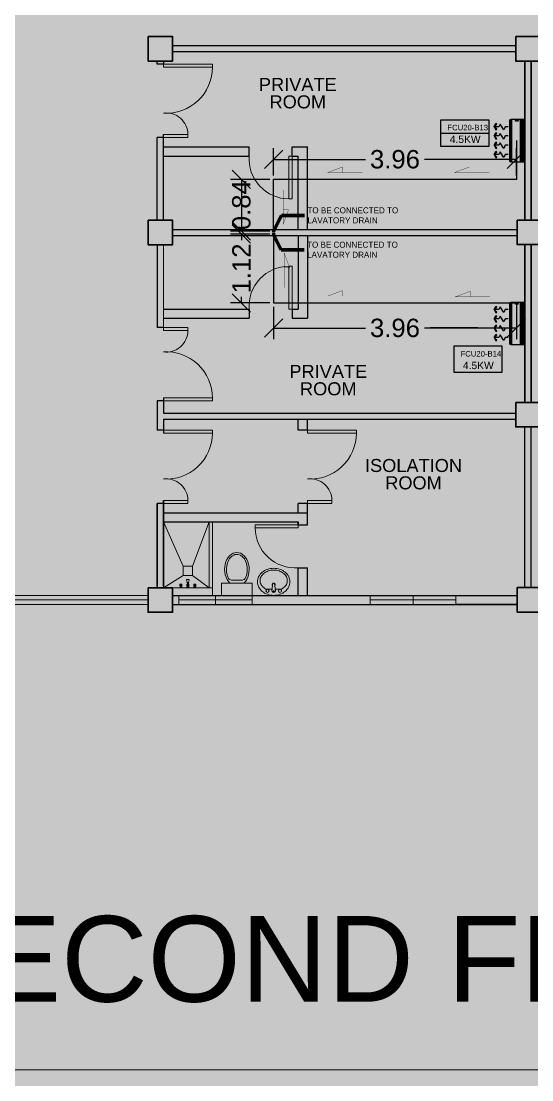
# Model space of a CAD drawing. Header units: millimetres. Extents: x -60 to 576, y -39 to 287.
# Drawn here: x 246.68 to 255.02, y 93.35 to 110.64 of the extents above; entities that cross this region are included whole.
import ezdxf

# ---------------------------------------------------------------- set-up
doc = ezdxf.new("R2010")
doc.units = ezdxf.units.MM
doc.header["$MEASUREMENT"] = 0
for name, color, linetype in [('AIR', 7, 'Continuous'), ('AIR-00', 7, 'Continuous'), ('AIR-02', 7, 'Continuous'), ('AIR-03', 7, 'Continuous'), ('DRAIN PIPE', 7, 'Continuous'), ('fcu drain', 7, 'Continuous'), ('label', 7, 'Continuous'), ('Legends', 7, 'Continuous'), ('M-AC-TEXT', 7, 'Continuous')]:
    doc.layers.add(name, color=color, linetype=linetype)
doc.styles.add('ar-dim-axis', font='romans.shx', dxfattribs={"width": 0.8})
doc.styles.add('OIP FONT', font='GOTHIC.TTF', dxfattribs={"height": 150})
doc.styles.get("Standard").update_dxf_attribs({"font": 'arial.ttf'})
doc.styles.add('SWISSLT175', font='swissl.ttf', dxfattribs={"height": 0.175})
doc.dimstyles.new('ar-dim-axis', dxfattribs={"dimtxt": 350, "dimasz": 250, "dimexe": 75, "dimexo": 75, "dimgap": 200, "dimtad": 1, "dimdec": 0, "dimzin": 12, "dimdsep": 46, "dimtxsty": 'ar-dim-axis', "dimblk": 'ARCHTICK', "dimcen": 120, "dimclrd": 11, "dimclre": 8, "dimclrt": 4, "dimadec": 0, "dimazin": 3, "dimtm": 1, "dimtfac": 1, "dimtdec": 0, "dimtix": 1, "dimtmove": 2, "dimatfit": 3, "dimldrblk": 'ARCHTICK', "dimfxl": 1, "dimtolj": 1, "dimtzin": 0, "dimarcsym": 1})
doc.dimstyles.new('Copy of dimension', dxfattribs={"dimtxt": 0.3, "dimasz": 0.3, "dimexe": 0.18, "dimexo": 0.0625, "dimgap": 0.09, "dimtad": 0, "dimzin": 0, "dimdsep": 46, "dimtxsty": 'Standard', "dimblk": 'OBLIQUE', "dimcen": 0.09, "dimclrd": 256, "dimclre": 256, "dimclrt": 256, "dimadec": 0, "dimazin": 0, "dimtfac": 1, "dimtofl": 0, "dimtmove": 0, "dimatfit": 3, "dimldrblk": 'OBLIQUE', "dimfxl": 1, "dimtolj": 1, "dimtzin": 0, "dimarcsym": 0})

# ---------------------------------------------------------------- blocks, each defined once
blk = doc.blocks.new('CARRIER-S30-32 (FCD)')
at = {"layer": 'AIR-00'}
for p, q in [((0.8250000000000028, -0.05000000000000071), (-0.8250000000000028, -0.05000000000000071)), ((0.8250000000000028, -0.07500000000000018), (-0.8250000000000028, -0.07500000000000018)), ((0.8250000000000028, -0.1000000000000005), (-0.8250000000000028, -0.1000000000000005)), ((0.8250000000000028, -0.1250000000000009), (-0.8250000000000028, -0.1250000000000009)), ((0.8250000000000028, -0.1500000000000012), (-0.8250000000000028, -0.1500000000000012)), ((-0.6000000000000014, -0.02500000000000036), (-0.6000000000000014, -0.1750000000000007)), ((-0.3999999999999986, -0.02500000000000036), (-0.3999999999999986, -0.1750000000000007)), ((-0.1999999999999957, -0.02499999999999947), (-0.1999999999999957, -0.1749999999999998)), ((-7.105427357601002e-15, -0.02499999999999947), (-7.105427357601002e-15, -0.1749999999999998)), ((0.1999999999999957, -0.02500000000000036), (0.1999999999999957, -0.1750000000000007)), ((0.3999999999999986, -0.02500000000000036), (0.3999999999999986, -0.1750000000000007)), ((0.6000000000000014, -0.02500000000000036), (0.6000000000000014, -0.1750000000000007))]:
    blk.add_line(p, q, dxfattribs=at)
for points in [[(-0.8250000000000028, -0.02500000000000036), (0.8250000000000028, -0.02500000000000036), (0.8250000000000028, -0.1750000000000007), (-0.8250000000000028, -0.1750000000000007)], [(-0.6640077872805179, -1.133975462394472), (-0.5624999999999929, -1.238811130766183), (-0.6970911561164215, -1.177494853998007)], [(-0.4609922127194821, -1.133975462394472), (-0.5624999999999929, -1.238811130766183), (-0.4279088438835785, -1.177494853998007)], [(-0.2890077872805179, -1.133975462394472), (-0.1875000000000071, -1.238811130766183), (-0.3220911561164215, -1.177494853998007)], [(-0.0859922127194821, -1.133975462394472), (-0.1875000000000071, -1.238811130766183), (-0.05290884388357853, -1.177494853998007)], [(0.08599221271946789, -1.133975462394472), (0.1874999999999929, -1.238811130766183), (0.05290884388357853, -1.177494853998007)], [(0.2890077872805179, -1.133975462394472), (0.1874999999999929, -1.238811130766183), (0.3220911561164215, -1.177494853998007)], [(0.4609922127194679, -1.133975462394472), (0.5624999999999929, -1.238811130766183), (0.4279088438835785, -1.177494853998007)], [(0.6640077872805179, -1.133975462394472), (0.5624999999999929, -1.238811130766183), (0.6970911561164215, -1.177494853998007)]]:
    blk.add_lwpolyline(points, close=True, dxfattribs=at)
blk.add_lwpolyline([(-0.8000000000000043, -0.594999999999998), (0.7999999999999972, -0.5949999999999998, 0.4142135623730868), (0.8249999999999957, -0.5700000000000012), (0.8250000000000028, -0.5250000000000012), (-0.8250000000000028, -0.5250000000000012), (-0.8250000000000028, -0.5700000000000003, 0.414213562373118)], format="xyb", close=True, dxfattribs=at)
for points in [[(-0.5624999999999929, -0.6779618092730582), (-0.5624999999999929, -0.7938854278191743), (-0.4398182197701388, -0.8426500574869538), (-0.6674448207529409, -0.996157149550057), (-0.5624999999999929, -1.044244603344178), (-0.5624999999999929, -1.238811130766183)], [(-0.1875000000000071, -0.6779618092730582), (-0.1875000000000071, -0.7938854278191743), (-0.0648182197701388, -0.8426500574869538), (-0.2924448207529409, -0.996157149550057), (-0.1875000000000071, -1.044244603344178), (-0.1875000000000071, -1.238811130766183)], [(0.1874999999999929, -0.6779618092730582), (0.1874999999999929, -0.7938854278191743), (0.310181780229847, -0.8426500574869538), (0.08255517924704492, -0.996157149550057), (0.1874999999999929, -1.044244603344178), (0.1874999999999929, -1.238811130766183)], [(0.5624999999999929, -0.6779618092730582), (0.5624999999999929, -0.7938854278191743), (0.685181780229847, -0.8426500574869538), (0.4575551792470449, -0.996157149550057), (0.5624999999999929, -1.044244603344178), (0.5624999999999929, -1.238811130766183)]]:
    blk.add_lwpolyline(points, dxfattribs=at)
at = {"layer": 'AIR-02'}
for centre in [(-0.8000000000000043, -0.2850000000000001), (-0.8000000000000043, -0.3599999999999994)]:
    blk.add_circle(centre, 0.01875, dxfattribs=at)
at = {"layer": 'AIR-03'}
blk.add_lwpolyline([(-0.8000000000000043, -0.6200000000000001), (0.7999999999999972, -0.6200000000000001, 0.414213562373095), (0.8499999999999943, -0.5700000000000003), (0.8500000000000014, 0), (-0.8500000000000014, 0), (-0.8500000000000014, -0.5700000000000003, 0.414213562373095)], format="xyb", close=True, dxfattribs=at)
blk = doc.blocks.new('_ARCHTICK')
at = {"color": 0, "linetype": 'ByBlock', "const_width": 0.15}
blk.add_lwpolyline([(-0.5, -0.5), (0.5, 0.5)], dxfattribs=at)
blk = doc.blocks.new('_Oblique')
at = {"color": 0, "linetype": 'ByBlock', "lineweight": -2}
blk.add_line((-0.5, -0.5), (0.5, 0.5), dxfattribs=at)
blk = doc.blocks.new('*D177')
at = {"lineweight": -2, "transparency": 16777216}
for p, q in [((250.8027830750998, 105.9730478512765), (250.8027830750998, 105.4452878979184)), ((254.7644091809107, 105.9730478512838), (254.7644091809107, 105.4452878979184)), ((250.8027830750998, 105.6252878979184), (252.3041691157269, 105.6252878979184)), ((254.7644091809107, 105.6252878979184), (253.2630231402835, 105.6252878979184))]:
    blk.add_line(p, q, dxfattribs=at)
at = {"layer": 'Defpoints', "color": 0, "transparency": 16777216}
for p in [(250.8027830750998, 106.0355478512765), (254.7644091809107, 106.0355478512838), (254.7644091809107, 105.6252878979184)]:
    blk.add_point(p, dxfattribs=at)
at = {"lineweight": -2, "transparency": 16777216, "xscale": 0.3, "yscale": 0.3, "zscale": 0.3, "rotation": 180}
blk.add_blockref('_Oblique', (250.8027830750998, 105.6252878979184), dxfattribs=at)
at = {"lineweight": -2, "transparency": 16777216, "xscale": 0.3, "yscale": 0.3, "zscale": 0.3}
blk.add_blockref('_Oblique', (254.7644091809107, 105.6252878979184), dxfattribs=at)
at = {"transparency": 16777216, "insert": (252.7835961280052, 105.6252878979184), "char_height": 0.3, "attachment_point": 5}
blk.add_mtext('\\A1;3.96', dxfattribs=at)
blk = doc.blocks.new('*D178')
at = {"lineweight": -2, "transparency": 16777216}
for p, q in [((250.8027830750925, 108.1157239422728), (250.8027830750925, 108.5599560235518)), ((254.7644091815146, 108.1157239422272), (254.7644091815146, 108.5599560235518)), ((250.8027830750925, 108.3799560235518), (252.3041691160252, 108.3799560235518)), ((254.7644091815146, 108.3799560235518), (253.2630231405819, 108.3799560235518))]:
    blk.add_line(p, q, dxfattribs=at)
at = {"layer": 'Defpoints', "color": 0, "transparency": 16777216}
for p in [(254.7644091815146, 108.3799560235518), (250.8027830750925, 108.0532239422728), (254.7644091815146, 108.0532239422272)]:
    blk.add_point(p, dxfattribs=at)
at = {"lineweight": -2, "transparency": 16777216, "xscale": 0.3, "yscale": 0.3, "zscale": 0.3, "rotation": 180}
blk.add_blockref('_Oblique', (250.8027830750925, 108.3799560235518), dxfattribs=at)
at = {"lineweight": -2, "transparency": 16777216, "xscale": 0.3, "yscale": 0.3, "zscale": 0.3}
blk.add_blockref('_Oblique', (254.7644091815146, 108.3799560235518), dxfattribs=at)
at = {"transparency": 16777216, "insert": (252.7835961283035, 108.3799560235518), "char_height": 0.3, "attachment_point": 5}
blk.add_mtext('\\A1;3.96', dxfattribs=at)
blk = doc.blocks.new('*D179')
at = {"lineweight": -2, "transparency": 16777216}
for p, q in [((250.7402830750926, 108.0532239422728), (250.0980491722927, 108.0532239422728)), ((250.2780491722927, 108.0532239422728), (250.2780491722927, 107.2093698886065)), ((250.7402830750999, 107.2093698886065), (250.0980491722927, 107.2093698886065))]:
    blk.add_line(p, q, dxfattribs=at)
at = {"layer": 'Defpoints', "color": 0, "transparency": 16777216}
for p in [(250.8027830750926, 108.0532239422728), (250.2780491722927, 107.2093698886065), (250.8027830750999, 107.2093698886065)]:
    blk.add_point(p, dxfattribs=at)
at = {"lineweight": -2, "transparency": 16777216, "xscale": 0.3, "yscale": 0.3, "zscale": 0.3}
for p, rotation in [((250.2780491722927, 108.0532239422728), 90), ((250.2780491722927, 107.2093698886065), 270)]:
    blk.add_blockref('_Oblique', p, dxfattribs=dict(at, rotation=rotation))
at = {"transparency": 16777216, "insert": (250.2780491722926, 107.6312969154396), "char_height": 0.3, "attachment_point": 5, "rotation": 90}
blk.add_mtext('\\A1;0.84', dxfattribs=at)
blk = doc.blocks.new('*D269')
at = {"lineweight": -2, "transparency": 16777216}
for p, q in [((250.7402830750926, 107.1593698886109), (250.0980491722928, 107.1593698886109)), ((250.2780491722928, 107.1593698886109), (250.2780491722928, 107.0614356775836)), ((250.7402830750999, 106.0355478512766), (250.0980491722928, 106.0355478512766)), ((250.2780491722928, 106.0355478512766), (250.2780491722928, 106.1334820623039))]:
    blk.add_line(p, q, dxfattribs=at)
at = {"layer": 'Defpoints', "color": 0, "transparency": 16777216}
for p in [(250.8027830750926, 107.1593698886109), (250.2780491722928, 106.0355478512766), (250.8027830750999, 106.0355478512766)]:
    blk.add_point(p, dxfattribs=at)
at = {"lineweight": -2, "transparency": 16777216, "xscale": 0.3, "yscale": 0.3, "zscale": 0.3}
for p, rotation in [((250.2780491722928, 107.1593698886109), 90), ((250.2780491722928, 106.0355478512766), 270)]:
    blk.add_blockref('_Oblique', p, dxfattribs=dict(at, rotation=rotation))
at = {"transparency": 16777216, "insert": (250.2780491722928, 106.5974588699437), "char_height": 0.3, "attachment_point": 5, "rotation": 90}
blk.add_mtext('\\A1;1.12', dxfattribs=at)

msp = doc.modelspace()

# ---------------------------------------------------------------- linework, layer by layer
at = {"color": 8, "lineweight": 25}
for p, q in [((254.7544091809013, 110.2343698886079), (249.1544091809101, 110.2343698886079)), ((248.9044091809101, 109.9343698886123), (248.9044091809101, 109.9843698886079)), ((249.0044091809013, 109.9843698886079), (249.0044091809013, 109.9343698886123)), ((254.7544091809013, 110.1343698886094), (249.1544091809101, 110.1343698886094)), ((254.9044091809101, 107.3864620876238), (254.9044091809101, 109.9843698886079)), ((254.9044091809101, 109.9843698886079), (254.9044091809101, 107.3864620876238)), ((255.0044091809013, 107.3864620876238), (255.0044091809013, 109.9843698886079)), ((255.0044091809013, 109.9843698886079), (255.0044091809013, 107.3864620876238)), ((249.0044091809013, 109.9343698886123), (248.9044091809101, 109.9343698886123)), ((249.0044091809013, 107.3843698886094), (249.0044091809013, 108.7843698886109)), ((248.9044091809101, 107.3843698886094), (248.9044091809101, 108.7343698886079)), ((249.0044091809013, 108.7343698886079), (248.9044091809101, 108.7343698886079)), ((248.9044091809101, 107.3843698886094), (248.9044091809101, 108.7343698886079)), ((249.1544091809101, 107.2343698886079), (254.7793894392144, 107.2343698886079)), ((249.1544091809101, 107.1343698886094), (254.7793894392144, 107.1343698886094)), ((248.9044091809101, 106.9843698886079), (248.9044091809101, 105.6343698886094)), ((254.9044091809101, 104.4093698886109), (254.9044091809101, 106.9864620876297)), ((254.9044091809101, 106.9864620876297), (254.9044091809101, 104.4093698886109)), ((255.0044091809013, 104.4093698886109), (255.0044091809013, 106.9864620876297)), ((255.0044091809013, 106.9864620876297), (255.0044091809159, 104.4093698886109)), ((249.0044091809013, 105.6343698886094), (248.9044091809101, 105.6343698886094)), ((248.9044091809101, 104.4343698886123), (248.9044091809101, 104.1843698886123)), ((249.0044091809013, 104.4343698886123), (248.9044091809101, 104.4343698886123)), ((249.0044091809013, 104.4843698886079), (249.0044091809013, 104.2343698886079)), ((248.9044091809101, 104.1843698886123), (248.9044091809101, 103.9593698886138)), ((249.0044091809013, 104.2343698886079), (254.7544091809013, 104.2343698886079)), ((249.0044091809013, 104.1343698886094), (249.0044091809013, 103.9093698886109)), ((249.0044091809013, 104.1343698886094), (254.7544091809013, 104.1343698886094)), ((249.0044091809013, 103.9593698886138), (248.9044091809101, 103.9593698886138)), ((254.9044091809101, 101.3864620876238), (254.9044091809101, 104.0093698886094)), ((255.0044091809013, 101.3864620876238), (255.0044091809013, 104.0093698886094)), ((248.9044091809101, 102.7593698886094), (248.9044091809101, 101.3843698886094)), ((248.9044091809101, 101.4093698886109), (248.9044091809101, 102.7593698886094)), ((249.0044091809013, 102.7593698886094), (248.9044091809101, 102.7593698886094)), ((248.9044091809101, 101.4093698886109), (248.9044091809101, 102.7593698886094)), ((249.0044091809013, 102.8093698886123), (249.0044091809013, 101.3843698886094)), ((249.0044091809013, 101.4093698886109), (249.0044091809013, 102.8093698886123)), ((249.1544091809101, 101.2593698886094), (254.7793894392144, 101.2593698886094)), ((249.1544091809101, 101.1093698886079), (254.7793894392144, 101.1093698886079)), ((254.7793894392144, 101.1093698886079), (253.7793894392144, 101.1093698886079))]:
    msp.add_line(p, q, dxfattribs=at)
at = {"color": 8, "lineweight": 25, "ltscale": 0.3}
for p, q in [((249.0044091809013, 108.5843698886138), (250.404409181041, 108.5843698886138)), ((250.404409181041, 108.4343698886196), (250.404409181041, 108.5843698886138)), ((251.1044091810527, 108.5843698886138), (251.3544091809363, 108.5843698886138)), ((251.1044091810527, 108.4343698886196), (251.1044091810527, 108.5843698886138)), ((251.3544091809072, 107.2343698886079), (251.3544091809363, 108.5843698886138)), ((249.0044091809013, 108.4343698886196), (250.404409181041, 108.4343698886196)), ((251.1044091810527, 108.4343698886196), (251.2044091809275, 108.4343698886196)), ((251.204409180913, 107.2343698886079), (251.2044091809275, 108.4343698886196)), ((251.204409180913, 107.1343698886094), (251.2044091809275, 105.9343698885978)), ((251.3544091809072, 107.1343698886094), (251.3544091809363, 105.7843698886036)), ((249.0044091809013, 105.9343698885978), (250.404409181041, 105.9343698885978)), ((250.404409181041, 105.9343698885978), (250.404409181041, 105.7843698886036)), ((251.1044091810527, 105.9343698885978), (251.2044091809275, 105.9343698885978)), ((251.1044091810527, 105.9343698885978), (251.1044091810527, 105.7843698886036)), ((249.0044091809013, 105.7843698886036), (250.404409181041, 105.7843698886036)), ((251.1044091810527, 105.7843698886036), (251.3544091809363, 105.7843698886036)), ((249.0044091809013, 102.6093698886152), (251.3544091809217, 102.6093698886152)), ((251.1044091810527, 102.6093698886152), (251.3544091809363, 102.6093698886152)), ((251.3544091809363, 102.4093698886181), (251.3544091809363, 102.6093698886152)), ((249.0044091809013, 102.459369888621), (251.2044091809275, 102.459369888621)), ((251.1044091810527, 102.459369888621), (251.2044091809275, 102.459369888621)), ((251.2044091809275, 102.4093698886181), (251.2044091809275, 102.459369888621)), ((251.204409180913, 101.2593698886094), (251.2044091809275, 101.7093698886138)), ((251.3544091809072, 101.2593698886094), (251.3544091809072, 101.7093698886138))]:
    msp.add_line(p, q, dxfattribs=at)
at = {"color": 8, "lineweight": 9}
for p, q in [((248.9044091809101, 107.4343698886123), (248.9044091809101, 107.3843698886094)), ((249.0044091809013, 107.4843698886079), (249.0044091809013, 107.3843698886094)), ((250.4544091809275, 107.2343698886079), (249.9544091809275, 107.2343698886079)), ((250.4544091809275, 107.1343698886094), (249.9544091809275, 107.1343698886094)), ((248.9044091809101, 103.9593698886138), (248.9044091809101, 104.0093698886094)), ((249.3920870345664, 101.4697512924804), (249.3835350564095, 101.5116734573357)), ((249.4237603736892, 101.5162324188905), (249.3850283480187, 101.5162280657141)), ((249.4167121345727, 101.4697540601528), (249.4252546890693, 101.5116781462975)), ((250.1138189489775, 101.5093698886094), (250.2947983932881, 101.5093698886094)), ((249.1544091809101, 101.3843698886094), (249.8044091809188, 101.3843698886094)), ((249.2737272782888, 101.3851127767603), (249.2771356028734, 101.39193134174)), ((249.2737272782888, 101.3851127767603), (249.3078181872024, 101.3851166083086)), ((249.2737272782888, 101.3851127767603), (249.2737273634466, 101.3843552010048)), ((249.2737273634466, 101.3843552010048), (249.3078182723457, 101.3843590325532)), ((249.2776982076521, 101.4415526177518), (249.2740999356956, 101.4396582739109)), ((249.2740999356956, 101.4396582739109), (249.3074332688466, 101.4396620203161)), ((249.2740999356956, 101.4396582739109), (249.2741024049083, 101.4176885769311)), ((249.2741024049083, 101.4176885769311), (249.2763016180015, 101.4136054234523)), ((249.2767545808219, 101.411809641676), (249.2767552398054, 101.4059464506909)), ((249.2767552398054, 101.4059464506909), (249.3047855426903, 101.4059496010714)), ((249.2767552398054, 101.4059464506909), (249.2775130709979, 101.4036738085606)), ((249.2771356028734, 101.39193134174), (249.3044083300101, 101.3919344069773)), ((249.2775130709979, 101.4036738085606), (249.3040282223719, 101.4036767886546)), ((249.2775513904398, 101.4176889645651), (249.2848746279542, 101.4176897876432)), ((249.277685564919, 101.4308361390913), (249.2776869296413, 101.4186936021551)), ((249.2776980373656, 101.4430677692626), (249.3038344008582, 101.443070706785)), ((249.2776980373656, 101.4430677692626), (249.2776982076521, 101.4415526177518)), ((249.2776982076521, 101.4415526177518), (249.3038345711593, 101.4415555552741)), ((249.2794083308308, 101.3919254892799), (249.2794070103755, 101.403674021426)), ((249.2847069760228, 101.430941899006), (249.2847083407451, 101.4187993620699)), ((249.3039867525276, 101.4176919356951), (249.2966635150133, 101.4176911126169)), ((249.2968281880803, 101.4309432613345), (249.2968295528026, 101.4188007243984)), ((249.3021356034205, 101.3919280436503), (249.3021342829798, 101.4036765757892)), ((249.3038344008582, 101.443070706785), (249.3038345711593, 101.4415555552741)), ((249.3038345711593, 101.4415555552741), (249.3074332688466, 101.4396620203161)), ((249.3038496227873, 101.4308390797278), (249.3038509875096, 101.4186965427843)), ((249.3047855426903, 101.4059496010714), (249.3040282223719, 101.4036767886546)), ((249.3078181872024, 101.3851166083086), (249.3044083300101, 101.3919344069773)), ((249.3047848837068, 101.4118127920638), (249.3047855426903, 101.4059496010714)), ((249.3074357380738, 101.4176923233363), (249.3052374428571, 101.4136086756162)), ((249.3074332688466, 101.4396620203161), (249.3074357380738, 101.4176923233363)), ((249.3078181872024, 101.3851166083086), (249.3078182723457, 101.3843590325532)), ((249.3870183503659, 101.3901533288126), (249.3754482112181, 101.3843666336224)), ((249.3754482112181, 101.3843666336224), (249.4333701506312, 101.3843731435963)), ((249.4217976272976, 101.3997995623913), (249.3870172666411, 101.399795653354)), ((249.3870172666411, 101.399795653354), (249.3870183503659, 101.3901533288126)), ((249.4217987110223, 101.39015723785), (249.3870183503659, 101.3901533288126)), ((249.3870183503659, 101.3901533288126), (249.4217987110223, 101.39015723785)), ((249.3913345706878, 101.4415653895821), (249.3877362987314, 101.4396710457486)), ((249.3877362987314, 101.4396710457486), (249.3968272077673, 101.4396720674895)), ((249.3877362987314, 101.4396710457486), (249.387738767944, 101.4177013487615)), ((249.387738767944, 101.4177013487615), (249.3899379810373, 101.4136181952899)), ((249.3903909438577, 101.4118224135136), (249.3903916028266, 101.4059592225212)), ((249.3903916028266, 101.4059592225212), (249.3968309967368, 101.4059599462607)), ((249.3903916028266, 101.4059592225212), (249.3911494340337, 101.403686580391)), ((249.3911494340337, 101.403686580391), (249.3968312521811, 101.4036872189872)), ((249.3911877534756, 101.4177017364027), (249.3968296769945, 101.4177023705097)), ((249.3913219279548, 101.4308489109289), (249.391323292677, 101.4187063739855)), ((249.3913344004013, 101.4430805411002), (249.3968268246153, 101.443081158407)), ((249.3913344004013, 101.4430805411002), (249.3913345706878, 101.4415653895821)), ((249.3913345706878, 101.4415653895821), (249.3968269949019, 101.4415660068889)), ((249.3920870345664, 101.4697512924804), (249.4167121345727, 101.4697540601528)), ((249.3920870345664, 101.4697512924804), (249.4167121345727, 101.4697540601528)), ((249.3920878860281, 101.4621755349044), (249.3920870345664, 101.4697512924804)), ((249.4167129860198, 101.4621783025696), (249.3920878860281, 101.4621755349044)), ((249.3930438106672, 101.3997963306874), (249.3930433734113, 101.4036867932564)), ((249.3968246784989, 101.462176067279), (249.396831689437, 101.399796756411)), ((249.396831689437, 101.399796756411), (249.4119832045162, 101.399798459327)), ((249.4119832045162, 101.399798459327), (249.4119761935635, 101.462177770195)), ((249.41197833968, 101.4430828613158), (249.417470763894, 101.4430834786226)), ((249.4119785099811, 101.4415677097977), (249.4174709341805, 101.4415683271045)), ((249.4119787228319, 101.4396737704055), (249.4210696318823, 101.4396747921537)), ((249.4176231155634, 101.4177047075254), (249.4119811920591, 101.4177040734185)), ((249.4119825118159, 101.4059616491695), (249.4184219057261, 101.405962372909)), ((249.4119827672457, 101.403688921896), (249.4176645854077, 101.403689560485)), ((249.4157710832715, 101.3997988850506), (249.4157706460155, 101.4036893476268)), ((249.4167121345727, 101.4697540601528), (249.4167129860198, 101.4621783025696)), ((249.417470763894, 101.4430834786226), (249.4174709341805, 101.4415683271045)), ((249.4174709341805, 101.4415683271045), (249.4210696318823, 101.4396747921537)), ((249.4174859858231, 101.4308518515654), (249.4174873505453, 101.418709314622)), ((249.4184219057261, 101.405962372909), (249.4176645854077, 101.403689560485)), ((249.4184212467426, 101.4118255638941), (249.4184219057261, 101.405962372909)), ((249.421072101095, 101.4177050951666), (249.4188738058783, 101.4136214474465)), ((249.4210696318823, 101.4396747921537), (249.421072101095, 101.4177050951666)), ((249.4217987110223, 101.39015723785), (249.4217976272976, 101.3997995623913)), ((249.4333701506312, 101.3843731435963), (249.4217987110223, 101.39015723785)), ((249.5010000043603, 101.3851383204283), (249.5044083289449, 101.3919568854008)), ((249.5010000043603, 101.3851383204283), (249.535090913274, 101.3851421519767)), ((249.5010000043603, 101.3851383204283), (249.5010000895036, 101.3843807446656)), ((249.5010000895036, 101.3843807446656), (249.5350909984027, 101.384384576214)), ((249.5049709337236, 101.4415781614125), (249.5013726617526, 101.439683817579)), ((249.5013726617526, 101.439683817579), (249.5347059949181, 101.4396875639841)), ((249.5013726617526, 101.439683817579), (249.5013751309652, 101.4177141205919)), ((249.5013751309652, 101.4177141205919), (249.5035743440731, 101.4136309671203)), ((249.5040273068935, 101.411835185344), (249.5040279658624, 101.4059719943516)), ((249.5040279658624, 101.4059719943516), (249.5320582687473, 101.4059751447394)), ((249.5040279658624, 101.4059719943516), (249.5047857970549, 101.4036993522286)), ((249.5044083289449, 101.3919568854008), (249.5316810560671, 101.3919599506453)), ((249.5047857970549, 101.4036993522286), (249.5313009484289, 101.4037023323226)), ((249.5048241165114, 101.4177145082331), (249.5121473540257, 101.4177153313112)), ((249.5049582909905, 101.4308616827593), (249.5049596556983, 101.4187191458159)), ((249.5049707634371, 101.4430933129306), (249.5311071269152, 101.443096250453)), ((249.5049707634371, 101.4430933129306), (249.5049709337236, 101.4415781614125)), ((249.5049709337236, 101.4415781614125), (249.5311072972163, 101.4415810989349)), ((249.5066810568878, 101.3919510329479), (249.5066797364325, 101.4036995650868)), ((249.5119797020798, 101.430967442674), (249.5119810668166, 101.4188249057306)), ((249.5312594785992, 101.4177174793631), (249.5239362410848, 101.4177166562849)), ((249.5241009141373, 101.4309688050025), (249.5241022788741, 101.4188262680591)), ((249.5294083294921, 101.391953587311), (249.5294070090513, 101.4037021194572)), ((249.5311071269152, 101.443096250453), (249.5311072972163, 101.4415810989349)), ((249.5311072972163, 101.4415810989349), (249.5347059949181, 101.4396875639841)), ((249.5311223488588, 101.4308646233958), (249.5311237135666, 101.4187220864524)), ((249.5320582687473, 101.4059751447394), (249.5313009484289, 101.4037023323226)), ((249.535090913274, 101.3851421519767), (249.5316810560671, 101.3919599506453)), ((249.5320576097638, 101.4118383357318), (249.5320582687473, 101.4059751447394)), ((249.5347084641307, 101.417717866997), (249.5325101689141, 101.4136342192769)), ((249.5347059949181, 101.4396875639841), (249.5347084641307, 101.417717866997)), ((249.535090913274, 101.3851421519767), (249.5350909984027, 101.384384576214)), ((249.9544091809275, 101.2593698886094), (249.9544091809275, 101.4593698886065)), ((249.9544091809275, 101.4593698886065), (250.4544091809275, 101.4593698886065)), ((250.4544091809275, 101.4593698886065), (250.4544091809275, 101.2593698886094)), ((250.7800271941578, 101.3613698886084), (250.6777975705681, 101.3613698886084)), ((250.7899091809286, 101.4572545039964), (250.7765753644107, 101.3354159776691)), ((250.8189091809236, 101.4572545039964), (250.8322429974269, 101.3354159776691)), ((248.7544091809013, 101.2593698886094), (246.0544091809188, 101.2593698886094)), ((246.0544091809188, 101.1843698886123), (248.7544091809013, 101.1843698886123)), ((249.1544091809101, 101.2593698886094), (249.2544091809013, 101.2593698886094)), ((249.2544091809013, 101.2593698886094), (249.2544091809013, 101.1093698886079)), ((250.454409180913, 101.1843698886123), (249.2544091809013, 101.1843698886123)), ((249.8544091809072, 101.1093698886079), (249.8544091809072, 101.2593698886094)), ((250.4544091809275, 101.2593698886094), (249.9544091809275, 101.2593698886094)), ((250.454409180913, 101.1093698886079), (250.454409180913, 101.2593698886094)), ((252.3793894392056, 101.2593698886094), (252.3793894392056, 101.1093698886079)), ((253.7793894392144, 101.1843698886123), (252.3793894392056, 101.1843698886123)), ((253.0793894392027, 101.2593698886094), (253.0793894392027, 101.1093698886079)), ((253.7793894392144, 101.1093698886079), (253.7793894392144, 101.2593698886094)), ((246.0544091809188, 101.1093698886079), (248.7544091809013, 101.1093698886079)), ((249.2544091809013, 101.1093698886079), (249.8544091809072, 101.1093698886079)), ((249.8544091809072, 101.1093698886079), (250.454409180913, 101.1093698886079))]:
    msp.add_line(p, q, dxfattribs=at)
at = {"color": 8, "lineweight": 13}
for p, q in [((249.0044091809013, 106.9843698886079), (249.0044091809013, 105.5843698886138)), ((249.0044091809013, 104.0093698886094), (249.0044091809013, 103.9593698886138))]:
    msp.add_line(p, q, dxfattribs=at)
at = {"color": 8, "linetype": 'Continuous', "lineweight": 25}
for p, q in [((251.2044091809275, 103.9593698885992), (251.2044091809275, 104.1343698886094)), ((251.3544091809363, 103.9593698886065), (251.3544091809363, 104.1343698886094)), ((251.3544091809363, 103.9593698886065), (251.2044091809275, 103.9593698886065)), ((251.2044091809275, 102.6093698886152), (251.204409180913, 102.7593698886094)), ((251.3544091809363, 102.7593698886094), (251.2044091809275, 102.7593698886094)), ((251.3544091809363, 102.6093698886152), (251.3544091809363, 102.7593698886094)), ((251.2044091809275, 102.459369888621), (251.2044091809275, 102.4093698886181)), ((251.2044091809275, 102.4093698886181), (251.3544091809363, 102.4093698886181)), ((251.204409180913, 101.7093698886138), (251.3544091809217, 101.7093698886138))]:
    msp.add_line(p, q, dxfattribs=at)
at = {"color": 8, "lineweight": 9, "ltscale": 0.3}
for p, q in [((249.3294091809275, 101.7343698887025), (249.0044091809013, 102.459369888621)), ((249.4794091809363, 101.7343698887025), (249.7544091809013, 102.459369888621)), ((249.3294091809275, 101.584369888621), (249.0044091809013, 101.3843698886094)), ((249.4794091809363, 101.584369888621), (249.7544091809013, 101.3843698886094))]:
    msp.add_line(p, q, dxfattribs=at)
at = {"color": 0, "linetype": 'ByBlock', "lineweight": 9}
msp.add_line((281.2831918936495, 93.51225305435014), (243.3135661584322, 93.51225305435014), dxfattribs=at)
at = {"color": 8, "lineweight": 35}
for points in [[(248.7544091809013, 110.3843698886094), (249.1544091809101, 110.3843698886094), (249.1544091809101, 109.9843698886079), (248.7544091809013, 109.9843698886079)], [(254.7544091809013, 110.3843698886094), (255.1544091809101, 110.3843698886094), (255.1544091809101, 109.9843698886079), (254.7544091809013, 109.9843698886079)], [(248.7544091809013, 107.3843698886094), (249.1544091809101, 107.3843698886094), (249.1544091809101, 106.9843698886079), (248.7544091809013, 106.9843698886079)], [(254.7793894392144, 107.3864620876238), (255.1793894392085, 107.3864620876238), (255.1793894392085, 106.9864620876297), (254.7793894392144, 106.9864620876297)], [(254.7544091809013, 104.4093698886109), (255.1544091809101, 104.4093698886109), (255.1544091809101, 104.0093698886094), (254.7544091809013, 104.0093698886094)], [(248.7544091809013, 101.3843698886094), (249.1544091809101, 101.3843698886094), (249.1544091809101, 100.9843698886152), (248.7544091809013, 100.9843698886152)], [(254.7793894392144, 101.3864620876238), (255.1793894392085, 101.3864620876238), (255.1793894392085, 100.9864620876297), (254.7793894392144, 100.9864620876297)]]:
    msp.add_lwpolyline(points, close=True, dxfattribs=at)
at = {"color": 8, "lineweight": 13, "ltscale": 0.03}
for points in [[(249.0044091809013, 109.8843698886094), (249.0044091809013, 109.934369888605), (249.8044091809188, 109.934369888605), (249.8044091809188, 109.8843698886094)], [(249.0044091809013, 108.7343698886079), (249.0044091809013, 108.7843698886109), (249.4044091809101, 108.7843698886109), (249.4044091809101, 108.7343698886079)], [(251.1044091810527, 108.4343698886196), (251.0544091810352, 108.4343698886196), (251.0544091810352, 107.7343698886225), (251.1044091810527, 107.7343698886225)], [(251.1044091810527, 105.9343698885978), (251.0544091810352, 105.9343698885978), (251.0544091810352, 106.6343698885948), (251.1044091810527, 106.6343698885948)], [(249.0044091809013, 105.6343698886094), (249.0044091809013, 105.5843698886065), (249.4044091809101, 105.5843698886065), (249.4044091809101, 105.6343698886094)], [(249.0044091809013, 104.4843698886079), (249.0044091809013, 104.4343698886123), (249.8044091809188, 104.4343698886123), (249.8044091809188, 104.4843698886079)], [(249.0044091809013, 103.9093698886109), (249.0044091809013, 103.9593698886065), (249.8044091809188, 103.9593698886065), (249.8044091809188, 103.9093698886109)], [(251.3544091809363, 103.9093698886109), (251.3544091809363, 103.9593698886065), (252.1544091809392, 103.9593698886065), (252.1544091809392, 103.9093698886109)], [(249.0044091809013, 102.7593698886094), (249.0044091809013, 102.8093698886123), (249.4044091809101, 102.8093698886123), (249.4044091809101, 102.7593698886094)], [(251.3544091809363, 102.7593698886094), (251.3544091809363, 102.8093698886123), (251.7544091809305, 102.8093698886123), (251.7544091809305, 102.7593698886094)], [(251.2044091809275, 102.4093698886181), (251.2044091809275, 102.3593698886152), (250.5044091809305, 102.3593698886152), (250.5044091809305, 102.4093698886181)]]:
    msp.add_lwpolyline(points, close=True, dxfattribs=at)
at = {"color": 8, "lineweight": 9, "ltscale": 0.3}
msp.add_lwpolyline([(249.7544091809013, 101.3843698886094), (249.7544091809013, 102.459369888621), (249.8044091809188, 102.459369888621), (249.8044091809188, 101.2593698886094), (249.8044091809188, 101.2593698886094)], dxfattribs=at)
at = {"color": 8, "lineweight": 9, "ltscale": 0.03}
msp.add_lwpolyline([(249.4794091809363, 101.584369888621), (249.3294091809275, 101.584369888621), (249.3294091809275, 101.7343698887025), (249.4794091809363, 101.7343698887025)], close=True, dxfattribs=at)
at = {"color": 8, "lineweight": 9}
msp.add_lwpolyline([(250.5394091809339, 101.4803698886071, -0.115760267209179), (250.5587643823001, 101.5628499728236, -0.1040474908766922), (250.6170258839029, 101.6366404872506, -0.09087492237644322), (250.7009345065508, 101.6840013600058, -0.08334350640224383), (250.8044091809188, 101.7013698886121, -0.08334350640224394), (250.907883855316, 101.6840013600058, -0.0908749223764432), (250.9917924779347, 101.6366404872506, -0.1040474908766922), (251.0500539795376, 101.5628499728236, -0.1157602672091785), (251.0694091809328, 101.4803698886071, -0.115760267209179), (251.0500539795376, 101.3978898043979, -0.1040474908766922), (250.9917924779347, 101.3240992899637, -0.09087492237644303), (250.907883855316, 101.2767384172157, -0.08334350640224374), (250.8044091809188, 101.2593698886094, -0.08334350640224357), (250.7009345065508, 101.2767384172157, -0.09087492237644279), (250.6170258839029, 101.3240992899637, -0.1040474908766923), (250.5587643823001, 101.3978898043979, -0.115760267209179)], format="xyb", close=True, dxfattribs=at)
msp.add_lwpolyline([(250.5819091809153, 101.5013698886078, -0.1248382224124904), (250.5977787289648, 101.5639397789464, -0.1057880177444823), (250.6470779221036, 101.6215780414104, -0.08669744615662442), (250.7168234669425, 101.6578410950433, -0.07677648408660569), (250.8044091809188, 101.671369888606, -0.07677648408660591), (250.8919948949242, 101.6578410950433, -0.08669744615662509), (250.9617404397341, 101.6215780414104, -0.1057880177444823), (251.0110396328873, 101.5639397789464, -0.1248382224124908), (251.0269091809223, 101.5013698886078, -0.1248382224124908), (251.0110396328873, 101.4387999982691, -0.1057880177444812), (250.9617404397341, 101.3811617358051, -0.04006672484888339), (250.931020791284, 101.3613698886084), (250.8287911676944, 101.3613698886084, -0.04006672484888342)], format="xyb", dxfattribs=at)
for points in [[(249.2544091809013, 101.2593698886094), (250.454409180913, 101.2593698886094), (250.454409180913, 101.1093698886079), (249.2544091809013, 101.1093698886079)], [(252.3793894392056, 101.2593698886094), (253.7793894392144, 101.2593698886094), (253.7793894392144, 101.1093698886079), (252.3793894392056, 101.1093698886079)]]:
    msp.add_lwpolyline(points, close=True, dxfattribs=at)
for centre, radius in [((250.7028091809243, 101.3323698886061), 0.02550000000012176), ((250.8044091809188, 101.3258698886102), 0.009500000000046107), ((250.9060091809279, 101.3323698886061), 0.02550000000012176)]:
    msp.add_circle(centre, radius, dxfattribs=at)
at = {"color": 8, "lineweight": 13, "ltscale": 0.03}
for centre, radius, start, end in [((249.0528466809101, 109.8843698886094), 0.7515625000000057, 266.3047794680646, 0), ((249.0512841809013, 108.7843698886109), 0.3531250000000057, 0, 97.62814966862192), ((251.0544091810352, 108.3861556029051), 0.6517857142858077, 175.7578072067389, 270), ((251.0544091810352, 105.9825841743123), 0.6517857142858077, 90, 184.242192793261), ((249.0512841809013, 105.5843698886065), 0.3531250000000057, 262.3718503313781, 0), ((249.0528466809101, 104.4843698886079), 0.7515625000000057, 0, 93.69522053193535), ((249.0528466809101, 103.9093698886109), 0.7515625000000057, 266.3047794680646, 0), ((251.4028466809305, 103.9093698886109), 0.7515625000000057, 266.3047794680646, 0), ((249.0512841809013, 102.8093698886123), 0.3531250000000057, 0, 97.62814966862192), ((251.4012841809363, 102.8093698886123), 0.3531250000000057, 0, 97.62814966862192), ((251.1561948952203, 102.3593698886152), 0.6517857142858077, 180, 274.242192793261)]:
    msp.add_arc(centre, radius, start, end, dxfattribs=at)
at = {"color": 8, "lineweight": 9}
for centre, radius, start, end in [((250.1138189489775, 101.5593698886123), 0.05, 208.1500554446058, 270), ((250.2947983932736, 101.5593698886196), 0.05, 270.0000000045857, 331.9916446101441), ((250.713193125519, 101.501369888615), 0.1312839446004349, 180.000000003335, 208.4635583919894), ((250.7571156650138, 101.5251817228464), 0.1812458593472766, 208.4635583889959, 232.6185464887788), ((250.7857325413261, 101.5626361638979), 0.2283814166727088, 232.6185464878628, 241.7962543980483), ((250.8044091809188, 101.3323698886061), 0.02800000000013367, 173.7544946129911, 6.24550538700891), ((250.8044091809188, 101.4343419106053), 0.025, 126.3068053614944, 221.2021838629718), ((250.8044091809188, 101.3635621963012), 0.09480769230818611, 81.20258929122492, 98.79741070877512), ((250.8044091809188, 101.4343419106053), 0.025, 71.37928643304951, 108.6207135669505), ((250.8044091809188, 101.4343419106053), 0.025, 318.7978161370282, 53.69319463850567)]:
    msp.add_arc(centre, radius, start, end, dxfattribs=at)
at = {"color": 8, "lineweight": 9, "extrusion": (0, 0, -1)}
msp.add_ellipse((250.2044091809275, 101.6843698886123), major_axis=(-3.367778697655226e-17, -0.2750000000000004), ratio=0.7272727272727264, start_param=0.6125547383391642, end_param=5.670630568840422, dxfattribs=at)
at = {"color": 8, "lineweight": 9}
msp.add_ellipse((249.3870690442036, 101.5130368927321), major_axis=(-0.002678434789486226, 0.002678434789486226), ratio=0.9999999999203191, start_param=-0.2164528732384416, end_param=1.153609188624207, dxfattribs=at)
at = {"color": 8, "lineweight": 9, "extrusion": (4.990735668432586e-41, 2.882155402746867e-41, -1)}
for centre, major_axis, ratio, start_param, end_param in [((249.4217203948992, 101.5130407872684), (-0.002678434790387727, 0.002678434790387727), 0.9999999997283514, 1.354118668032079, 2.724180729411569), ((249.2650335552662, 101.4300403461502), (0.008964001214219634, 0.008964001214219634), 0.9999999992478621, 0.01149699203259202, 0.7225823738171102), ((249.2859548845063, 101.4239405849339), (-0.00886895693700965, 0.008868956937009648), 0.9999999992156338, 2.983721284583698, 3.34473460472759), ((249.3076388662794, 101.4186969685152), (-0.002678434794587277, 0.002678434794587277), 0.9999999976159099, 4.870035563863246, 5.497674749650186), ((249.4301381740279, 101.4300589026143), (0.008964001222058714, 0.008964001222058716), 0.9999999987177091, 3.989581822976003, 4.700667203873546)]:
    msp.add_ellipse(centre, major_axis=major_axis, ratio=ratio, start_param=start_param, end_param=end_param, dxfattribs=at)
at = {"color": 8, "lineweight": 9, "extrusion": (4.990735668432585e-41, 2.882155402746864e-41, -1)}
msp.add_ellipse((249.2625125406248, 101.4247563097861), major_axis=(-0.0117804611893407, 0.01178046118934069), ratio=0.9999999848280526, start_param=2.876823936275222, end_param=3.00904942985042, dxfattribs=at)
at = {"color": 8, "lineweight": 9, "extrusion": (4.990735668432588e-41, 2.882155402746868e-41, -1)}
for centre, major_axis, ratio, start_param, end_param in [((249.2729667020667, 101.4118092159524), (-0.002678434801019276, 0.002678434801019275), 0.999999994743803, 1.862140725758439, 2.356082096545193), ((249.4222091255124, 101.411825989625), (0.002678434795284265, 0.002678434795284266), 0.999999999513256, 3.926878424290491, 4.420819796396077)]:
    msp.add_ellipse(centre, major_axis=major_axis, ratio=ratio, start_param=start_param, end_param=end_param, dxfattribs=at)
at = {"color": 8, "lineweight": 9, "extrusion": (4.990735668432581e-41, 2.882155402746861e-41, -1)}
msp.add_ellipse((249.2738990508715, 101.4186931764243), major_axis=(-0.002678434784079732, 0.002678434784079732), ratio=0.9999999964363226, start_param=2.356082095470384, end_param=2.983721284214533, dxfattribs=at)
at = {"color": 8, "lineweight": 9, "extrusion": (4.990735668432584e-41, 2.882155402746866e-41, -1)}
msp.add_ellipse((249.295110275305, 101.430176074774), major_axis=(0.007376148163909111, 0.007376148163909114), ratio=0.9999999986667619, start_param=4.000471871105443, end_param=4.785269870210613, dxfattribs=at)
at = {"color": 8, "lineweight": 9, "extrusion": (4.990735668432585e-41, 2.882155402746867e-41, -1)}
for centre, major_axis, ratio, start_param, end_param in [((249.2884962195149, 101.4187997877934), (0.002678434786177659, 0.002678434786177659), 0.9999999938155016, 3.299239238396889, 3.926878429060221), ((249.2955818534156, 101.4239416669343), (-0.008868956975851642, 0.008868956975851642), 0.9999999954415211, 4.509022245889607, 4.870035563919492), ((249.4923062813232, 101.4300658898183), (0.008964001214219634, 0.008964001214219634), 0.9999999992478621, 0.01149699203259202, 0.7225823738171102)]:
    msp.add_ellipse(centre, major_axis=major_axis, ratio=ratio, start_param=start_param, end_param=end_param, dxfattribs=at)
at = {"color": 8, "lineweight": 9, "extrusion": (4.990735668432587e-41, 2.882155402746866e-41, -1)}
for centre, major_axis, ratio, start_param, end_param in [((249.2907671031771, 101.4352033879377), (0.002678434787135928, 0.002678434787135929), 0.999999999724873, -1.497915435377934, -0.07310567290556902), ((249.3190240133463, 101.4247626612314), (0.01178046119879506, 0.01178046119879506), 0.9999999995522815, 3.273911091486777, 3.406136582918775)]:
    msp.add_ellipse(centre, major_axis=major_axis, ratio=ratio, start_param=start_param, end_param=end_param, dxfattribs=at)
at = {"color": 8, "lineweight": 9, "extrusion": (4.990735668432587e-41, 2.882155402746869e-41, -1)}
msp.add_ellipse((249.2907691908531, 101.4166284317953), major_axis=(0.002678434784477127, 0.002678434784477128), ratio=0.9999999994323719, start_param=1.773938278960956, end_param=2.938225918408946, dxfattribs=at)
at = {"color": 8, "lineweight": 9, "extrusion": (4.990735668432586e-41, 2.882155402746868e-41, -1)}
for centre, major_axis, ratio, start_param, end_param in [((249.2864250612092, 101.4301750986242), (-0.007376148176195163, 0.007376148176195162), 0.9999999968830178, 1.49769065259049, 2.282488650993638), ((249.5462967394033, 101.4247882048994), (0.01178046119879506, 0.01178046119879506), 0.9999999995522815, 3.273911091486777, 3.406136582918775)]:
    msp.add_ellipse(centre, major_axis=major_axis, ratio=ratio, start_param=start_param, end_param=end_param, dxfattribs=at)
at = {"color": 8, "lineweight": 9, "extrusion": (4.990735668432578e-41, 2.882155402746859e-41, -1)}
msp.add_ellipse((249.2930416740473, 101.4188002986675), major_axis=(0.002678434799502487, 0.002678434799502488), ratio=0.9999999949988554, start_param=0.7852857729581144, end_param=1.412924958749422, dxfattribs=at)
at = {"color": 8, "lineweight": 9, "extrusion": (4.990735668432585e-41, 2.882155402746868e-41, -0.9999999999999998)}
for centre, major_axis, ratio, start_param, end_param in [((249.3165018109921, 101.4300461307766), (-0.008964001214099945, 0.008964001214099945), 0.9999999984755825, 5.560378148987252, 6.271463531046118), ((249.5228545794726, 101.423967210595), (-0.008868957020580302, 0.008868957020580302), 0.9999999900129997, 4.509022247282293, 4.870035563077812)]:
    msp.add_ellipse(centre, major_axis=major_axis, ratio=ratio, start_param=start_param, end_param=end_param, dxfattribs=at)
at = {"color": 8, "lineweight": 9, "extrusion": (4.990735668432584e-41, 2.882155402746867e-41, -1)}
msp.add_ellipse((249.3085727624766, 101.4118132177873), major_axis=(-0.002678434779278568, 0.002678434779278567), ratio=0.9999999931773383, start_param=5.497674749351754, end_param=5.991616121178525, dxfattribs=at)
at = {"color": 8, "lineweight": 9, "extrusion": (4.990735668432593e-41, 2.882155402746865e-41, -0.9999999999999998)}
msp.add_ellipse((249.378669918302, 101.4300531179879), major_axis=(0.00896400121066512, 0.00896400121066512), ratio=0.9999999993012203, start_param=0.01149699244246083, end_param=0.7225823737546118, dxfattribs=at)
at = {"color": 8, "lineweight": 9, "extrusion": (4.990735668432551e-41, 2.882155402746831e-41, -1)}
msp.add_ellipse((249.3761489036606, 101.4247690816164), major_axis=(-0.01178046117445844, 0.01178046117445844), ratio=0.9999999575078885, start_param=2.876823929157806, end_param=3.009049425659367, dxfattribs=at)
at = {"color": 8, "lineweight": 9, "extrusion": (4.990735668432583e-41, 2.882155402746864e-41, -1)}
for centre, major_axis, ratio, start_param, end_param in [((249.3866030651025, 101.4118219877828), (0.002678434780404544, 0.002678434780404545), 0.999999994068531, 0.2913444020416669, 0.7852857734230607), ((249.4897852666963, 101.4247818534541), (0.01178046129612628, 0.01178046129612628), 0.9999999915858693, 1.306027615816259, 1.438253106145214)]:
    msp.add_ellipse(centre, major_axis=major_axis, ratio=ratio, start_param=start_param, end_param=end_param, dxfattribs=at)
at = {"color": 8, "lineweight": 9, "extrusion": (4.990735668432575e-41, 2.882155402746859e-41, -1)}
msp.add_ellipse((249.3875354139072, 101.418705948262), major_axis=(0.002678434798361855, 0.002678434798361856), ratio=0.9999999967322779, start_param=0.7852857740122561, end_param=1.412924960035185, dxfattribs=at)
at = {"color": 8, "lineweight": 9, "extrusion": (4.990735668432587e-41, 2.882155402746868e-41, -1)}
msp.add_ellipse((249.4212752293151, 101.4187097403455), major_axis=(0.002678434780824735, 0.002678434780824736), ratio=0.9999999918930201, start_param=3.299239240249608, end_param=3.926878430021462, dxfattribs=at)
at = {"color": 8, "lineweight": 9, "extrusion": (4.990735668432585e-41, 2.88215540274687e-41, -1)}
for centre, major_axis, ratio, start_param, end_param in [((249.432660376382, 101.4247754330618), (-0.01178046147852332, 0.01178046147852332), 0.999999976596232, 4.844707415509249, 4.976932903694198), ((249.522383001362, 101.4302016184347), (0.007376148165232536, 0.007376148165232539), 0.9999999984830088, 4.00047187189195, 4.785269870197269)]:
    msp.add_ellipse(centre, major_axis=major_axis, ratio=ratio, start_param=start_param, end_param=end_param, dxfattribs=at)
at = {"color": 8, "lineweight": 9, "extrusion": (4.990735668432587e-41, 2.882155402746867e-41, -1)}
for centre, major_axis, ratio, start_param, end_param in [((249.5002394281237, 101.4118347596132), (-0.002678434799542044, 0.002678434799542043), 0.9999999965479339, 1.862140724563667, 2.356082095526406), ((249.501171776943, 101.4187187200923), (-0.002678434789434332, 0.002678434789434331), 0.9999999983545849, 2.356082098350368, 2.983721286067261)]:
    msp.add_ellipse(centre, major_axis=major_axis, ratio=ratio, start_param=start_param, end_param=end_param, dxfattribs=at)
at = {"color": 8, "lineweight": 9, "extrusion": (4.990735668432595e-41, 2.882155402746873e-41, -1)}
msp.add_ellipse((249.5157689455718, 101.4188253314614), major_axis=(0.002678434786177884, 0.002678434786177885), ratio=0.9999999938164641, start_param=3.29923923839674, end_param=3.926878427138887, dxfattribs=at)
at = {"color": 8, "lineweight": 9, "extrusion": (4.990735668432585e-41, 2.882155402746866e-41, -1)}
for centre, major_axis, ratio, start_param, end_param in [((249.5180398292341, 101.4352289316057), (0.002678434787702147, 0.002678434787702147), 0.999999998255072, -1.497915436740416, -0.07310567301263737), ((249.5132276105633, 101.4239661286019), (-0.00886895693700965, 0.008868956937009648), 0.9999999992156338, 2.983721284583698, 3.34473460472759)]:
    msp.add_ellipse(centre, major_axis=major_axis, ratio=ratio, start_param=start_param, end_param=end_param, dxfattribs=at)
at = {"color": 8, "lineweight": 9, "extrusion": (4.990735668432586e-41, 2.882155402746866e-41, -1)}
for centre, major_axis, ratio, start_param, end_param in [((249.5180419169246, 101.4166539754633), (0.002678434790371712, 0.002678434790371713), 0.9999999976848315, 1.773938278615644, 2.938225917007338), ((249.5349115923509, 101.4187225121832), (-0.002678434794587277, 0.002678434794587277), 0.9999999976159099, 4.870035563863246, 5.497674749650186)]:
    msp.add_ellipse(centre, major_axis=major_axis, ratio=ratio, start_param=start_param, end_param=end_param, dxfattribs=at)
at = {"color": 8, "lineweight": 9, "extrusion": (4.990735668432582e-41, 2.882155402746865e-41, -1)}
msp.add_ellipse((249.5136977872808, 101.4302006422849), major_axis=(-0.007376148165581446, 0.007376148165581445), ratio=0.9999999984198412, start_param=1.49769065247854, end_param=2.282488651058109, dxfattribs=at)
at = {"color": 8, "lineweight": 9, "extrusion": (4.990735668432589e-41, 2.882155402746868e-41, -1)}
msp.add_ellipse((249.5203144001043, 101.4188258423355), major_axis=(0.002678434809995028, 0.002678434809995028), ratio=0.999999993080593, start_param=0.7852857758380987, end_param=1.41292496060215, dxfattribs=at)
at = {"color": 8, "lineweight": 9, "extrusion": (4.990735668432598e-41, 2.882155402746877e-41, -1)}
msp.add_ellipse((249.5437745370491, 101.4300716744447), major_axis=(-0.008964001210341415, 0.008964001210341414), ratio=0.9999999976592671, start_param=5.560378148582288, end_param=6.271463530625978, dxfattribs=at)
at = {"color": 8, "lineweight": 9, "extrusion": (4.990735668432583e-41, 2.88215540274687e-41, -1)}
msp.add_ellipse((249.5358454885481, 101.4118387614553), major_axis=(-0.002678434783554832, 0.002678434783554832), ratio=0.9999999968992618, start_param=5.497674751212715, end_param=5.991616122203256, dxfattribs=at)
at = {"color": 8, "lineweight": 9}
msp.add_open_spline([(250.0697331970641, 101.5357807708106), (250.060952841397, 101.5521903960225), (250.0535265651179, 101.5702516000138), (250.0266310486386, 101.6614023378397), (250.0317708242856, 101.7486276521931), (250.0895359021433, 101.8802149252924), (250.139607638941, 101.9215783683439), (250.2377191370233, 101.9350099022895), (250.2898869136461, 101.9090857746605), (250.3639672057816, 101.7978747983771), (250.3817735306566, 101.714174533362), (250.3661190498005, 101.600381913905), (250.3546900341953, 101.5654965439435), (250.3389423493118, 101.5358898727618)], degree=3, knots=[0.9372534581533547, 0.9372534581533547, 0.9372534581533547, 0.9372534581533547, 1.185371885422327, 1.185371885422327, 2.11386371781458, 2.11386371781458, 3.042355550206833, 3.042355550206833, 3.970847382599086, 3.970847382599086, 4.899339214991339, 4.899339214991339, 5.346061580876492, 5.346061580876492, 5.346061580876492, 5.346061580876492], dxfattribs=at)
at = {"layer": 'DRAIN PIPE', "color": 2, "linetype": 'Continuous', "const_width": 0.005}
for points in [[(252.2519090444748, 108.1668842437402), (251.6917131232749, 108.1668842437402), (251.9266526677511, 108.2556094503861), (251.9266526677511, 108.1668842437402)], [(254.3225658387437, 108.1668842437402), (253.7623699175438, 108.1668842437402), (253.99730946202, 108.2556094503861), (253.99730946202, 108.1668842437402)], [(250.9587879835508, 107.8782529229329), (250.9587879835508, 107.318057001733), (251.0475131901967, 107.5529965462092), (250.9587879835508, 107.5529965462092)], [(250.9775352041379, 106.2844725756413), (250.9775352041379, 106.8446684968412), (251.0662604107838, 106.609728952365), (250.9775352041379, 106.609728952365)], [(252.2519090444748, 106.1481862847622), (251.6917131232749, 106.1481862847622), (251.9266526677511, 106.2369114914081), (251.9266526677511, 106.1481862847622)], [(254.3357064139109, 106.1367329622053), (253.775510492711, 106.1367329622053), (254.0104500371872, 106.2254581688512), (254.0104500371872, 106.1367329622053)]]:
    msp.add_lwpolyline(points, dxfattribs=at)
at = {"layer": 'fcu drain', "linetype": 'Continuous'}
for p, q in [((254.7644091815218, 108.6854159872428), (254.7644091815146, 108.0532239422728)), ((254.7644091815146, 108.0532239422655), (250.8027830750925, 108.0532239422728)), ((250.8027830750998, 107.2093698886065), (250.8027830750925, 108.0532239422801)), ((250.8027830750925, 107.1593698886109), (250.8027830750998, 106.0355478512765)), ((250.802783075078, 107.1366513893709), (250.8027830750851, 106.0355478512765)), ((250.8027830750925, 106.0355478512765), (254.7644091809107, 106.0355478512765)), ((254.7644091809107, 106.0355478512838), (254.7644091809107, 105.6979159881203))]:
    msp.add_line(p, q, dxfattribs=at)
for centre in [(250.8027830751071, 107.2093698886065), (250.8027830750925, 107.1593698886109)]:
    msp.add_circle(centre, 0.01829824977903627, dxfattribs=at)
at = {"layer": 'fcu drain', "color": 2, "linetype": 'Continuous'}
for centre in [(250.8027830751071, 107.2093698886065), (250.8027830750925, 107.1593698886109)]:
    msp.add_circle(centre, 0.009038722841069102, dxfattribs=at)
at = {"layer": 'Legends', "linetype": 'Continuous', "lineweight": 25}
for p, q in [((253.5339720163622, 108.8085664981547), (254.3128224497455, 108.8085664981547)), ((253.3585304200019, 105.6337390631221), (254.1373808533851, 105.6337390631221))]:
    msp.add_line(p, q, dxfattribs=at)
at = {"layer": 'Legends'}
for points in [[(253.5339720163622, 109.0269975120394), (254.3128224497455, 109.0269975120394), (254.3128224497455, 108.5901354842699), (253.5339720163622, 108.5901354842699)], [(253.7487401866042, 105.3332516860444), (254.5275906199874, 105.3332516860444), (254.5275906199874, 104.8963896582749), (253.7487401866042, 104.8963896582749)]]:
    msp.add_lwpolyline(points, close=True, dxfattribs=at)

# ---------------------------------------------------------------- block references
at = {"layer": 'AIR', "xscale": 0.4053817101480872, "yscale": 0.4053817101480872, "zscale": 0.4053817101480872, "rotation": 270}
for p in [(254.9044091809101, 108.6854159881159), (254.9044091809101, 105.6979159881203)]:
    msp.add_blockref('CARRIER-S30-32 (FCD)', p, dxfattribs=at)

# ---------------------------------------------------------------- texts
at = {"color": 0, "linetype": 'ByBlock', "lineweight": 9}
msp.add_text('SECOND FLOOR DRAIN LAYOUT', height=1.4, dxfattribs=at).set_placement((244.7264026450034, 94.62244360192722))
at = {"layer": 'label', "color": 8, "lineweight": 9, "ltscale": 0.4, "char_height": 0.2125, "attachment_point": 5, "line_spacing_factor": 0.8, "style": 'SWISSLT175'}
for s, insert in [('PRIVATE ^JROOM', (251.1983610567706, 109.4590349988482)), ('PRIVATE ^JROOM', (251.6952858611342, 104.7730691436084)), ('ISOLATION ^JROOM', (253.0861918084931, 103.2366787247023))]:
    msp.add_mtext(s, dxfattribs=dict(at, insert=insert))
at = {"layer": 'Legends', "linetype": 'Continuous', "lineweight": 25, "attachment_point": 1}
for s, width, insert, char_height in [('FCU20-B13', 0.4481082471222635, (253.6389610521622, 108.9435295642176), 0.09), ('4.5KW', 0.2367416806519032, (253.677742829768, 108.7677864707412), 0.12), ('FCU20-B14', 0.4481082471222635, (253.8537292224042, 105.2497837382225), 0.09), ('4.5KW', 0.2367416806519032, (253.89251100001, 105.0740406447462), 0.12)]:
    msp.add_mtext_dynamic_manual_height_columns(s, width=width, gutter_width=1.010966451940476, heights=[0], dxfattribs=dict(at, insert=insert, char_height=char_height))
at = {"layer": 'M-AC-TEXT', "char_height": 0.0982243404409739, "width": 1.566574770818546, "attachment_point": 4, "style": 'OIP FONT'}
for insert in [(251.3555627651941, 107.4645546521485), (251.3499095397575, 106.9028611075929)]:
    msp.add_mtext('TO BE CONNECTED TO LAVATORY DRAIN', dxfattribs=dict(at, insert=insert))

# ---------------------------------------------------------------- dimensions: what is measured, and where the dimension line sits
for base, p1, p2, picture, middle in [((254.7644091815146, 108.3799560235518), (250.8027830750925, 108.0532239422728), (254.7644091815146, 108.0532239422272), '*D178', (252.7835961283035, 108.3799560235518)), ((254.7644091809107, 105.6252878979184), (250.8027830750998, 106.0355478512765), (254.7644091809107, 106.0355478512838), '*D177', (252.7835961280052, 105.6252878979184))]:
    dim = msp.add_linear_dim(base=base, p1=p1, p2=p2, dimstyle='Copy of dimension')
    dim.commit()
    dim.dimension.update_dxf_attribs({"geometry": picture, "text_midpoint": middle})
dim = msp.add_linear_dim(base=(250.2780491722927, 107.2093698886065), p1=(250.8027830750925, 108.0532239422728), p2=(250.8027830750998, 107.2093698886065), angle=90, dimstyle='Copy of dimension')
dim.commit()
dim.dimension.update_dxf_attribs({"geometry": '*D179', "text_midpoint": (250.2780491722926, 107.6312969154396), "dimtype": 160})
dim = msp.add_linear_dim(base=(250.2780491722928, 106.0355478512766), p1=(250.8027830750925, 107.1593698886109), p2=(250.8027830750998, 106.0355478512765), angle=90, dimstyle='Copy of dimension')
dim.commit()
dim.dimension.update_dxf_attribs({"geometry": '*D269', "text_midpoint": (250.2780491722928, 106.5974588699437)})

# ---------------------------------------------------------------- leaders
at = {"layer": 'M-AC-TEXT', "annotation_type": 0, "has_hookline": 1, "text_width": 1.459810014086044}
for points, hookline_direction in [([(250.8068110232193, 107.2159050055897), (250.933473033159, 107.4638900741138), (251.309414786409, 107.4650542898634)], 0), ([(354.2655754068591, 106.3453123011548), (354.1389133969194, 106.5932973696789), (353.7629716436695, 106.5944615854284)], 1), ([(178.8770116382127, 105.216038355479), (179.0036736481524, 105.464023424003), (179.3796154014024, 105.4651876397526)], 0), ([(272.4796224371062, 105.1840019866481), (272.3529604271665, 105.4319870551721), (271.9770186739165, 105.4331512709217)], 1), ([(395.2208250263756, 100.370815613472), (395.0941630164359, 100.618800681996), (394.718221263186, 100.6199648977456)], 1), ([(250.8099124016439, 135.924397171841), (250.9365744115836, 135.6764121033169), (251.3125161648336, 135.677603606771)], 0), ([(354.2649717460017, 135.0296538151651), (354.138309736062, 134.7816687466411), (353.762367982812, 134.7828602500951)], 1), ([(250.8628190119884, 129.7734640645707), (250.9894810219282, 129.5254789960467), (251.3654227751781, 129.5266704995007)], 0), ([(376.1145680465069, 126.0408596208876), (375.9879060365672, 125.7928745523636), (375.6119642833173, 125.7940660558176)], 1), ([(376.1165008811258, 115.2761441268621), (375.9898388711861, 115.0281590583381), (375.6138971179361, 115.0293505617921)], 1), ([(262.7887433807896, 114.9005615258051), (262.6620813708499, 114.652576457281), (262.2861396175999, 114.6537679607351)], 1), ([(250.8011577977827, 107.1491550349868), (250.9278198077224, 106.9011699664628), (251.3037615609724, 106.9023614699168)], 0), ([(354.2647759359579, 106.2721564576345), (354.1381139260181, 106.0241713891105), (353.7621721727682, 106.0253628925645)], 1)]:
    msp.add_leader(points, dimstyle='ar-dim-axis', override={"dimtxt": 150, "dimasz": 150, "dimgap": 200, "dimtad": 0, "dimtih": 1, "dimtoh": 1, "dimtxsty": 'OIP FONT', "dimclrd": 256, "dimclre": 256, "dimclrt": 256, "dimfxl": 0.2, "dimfxlon": 1, "dimlwd": 65535, "dimlwe": 65535}, dxfattribs=dict(at, hookline_direction=hookline_direction))

doc.saveas('drawing.dxf')
